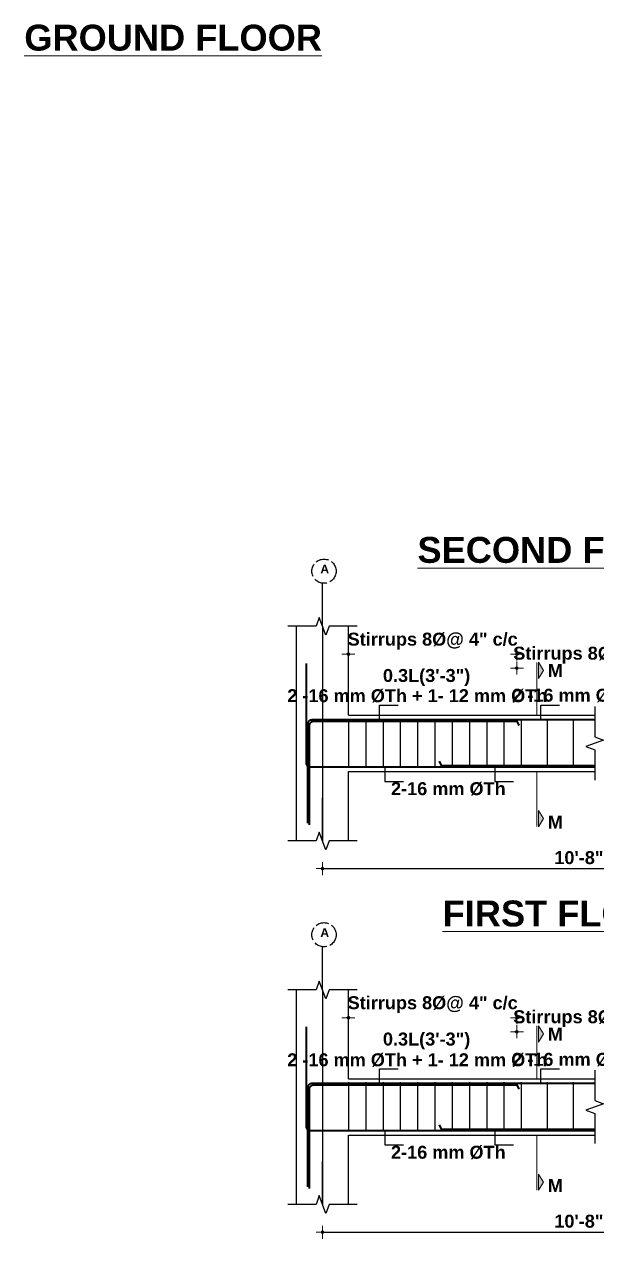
# Model space of a CAD drawing. Header units: inches. Extents: x 85856 to 287200, y -126184 to 75211.
# Drawn here: x 181153 to 181418, y -24128 to -23566 of the extents above; entities that cross this region are included whole.
import ezdxf
from ezdxf.enums import TextEntityAlignment as Align

# ---------------------------------------------------------------- set-up
doc = ezdxf.new("R2010")
doc.units = ezdxf.units.IN
doc.header["$LTSCALE"] = 0.5
doc.header["$MEASUREMENT"] = 0
doc.header["$PDMODE"] = 66
doc.linetypes.add('ACAD_ISO02W100', pattern=[15, 12, -3])
for name, color, linetype, lineweight in [('BAR', 5, 'Continuous', 40), ('dimension', 100, 'Continuous', 13), ('HATCH1', 4, 'ACAD_ISO02W100', 13), ('TEXT', 220, 'Continuous', 9)]:
    doc.layers.add(name, color=color, linetype=linetype, lineweight=lineweight)
doc.layers.add('STIRRUP', color=10, linetype='Continuous')
doc.styles.add('1.8 str', font='times.ttf', dxfattribs={"width": 0.8, "height": 6})
doc.styles.add('STYLE1', font='arialbd.ttf')
doc.dimstyles.new('1.4', dxfattribs={"dimscale": 0, "dimtxt": 6, "dimasz": 0.5, "dimexe": 2, "dimexo": 9, "dimgap": 2, "dimtad": 1, "dimdec": 0, "dimlfac": 0.5, "dimzin": 3, "dimdsep": 46, "dimlunit": 4, "dimtxsty": '1.8 str', "dimblk": 'DIM', "dimcen": 3, "dimdle": 3, "dimse1": 1, "dimse2": 1, "dimclrd": 256, "dimclre": 256, "dimclrt": 7, "dimadec": 1, "dimazin": 2, "dimtfac": 1, "dimtdec": 0, "dimtix": 1, "dimtofl": 0, "dimtmove": 2, "dimatfit": 3, "dimldrblk": 'arrow', "dimfxl": 2, "dimfrac": 2, "dimtolj": 2, "dimtzin": 0, "dimarcsym": 0})

# ---------------------------------------------------------------- blocks, each defined once
blk = doc.blocks.new('DIM')
at = {"layer": 'dimension'}
h = blk.add_hatch(color=256, dxfattribs=at)
h.paths.add_polyline_path([(0, 1.3), (0, 0), (1.3, 0, 0.414214)])
h.paths.add_polyline_path([(1.3, 0), (0, 0), (0, -1.3, 0.414214)])
h.paths.add_polyline_path([(0, 0), (-1.3, 0, 0.414214), (0, -1.3)])
h.paths.add_polyline_path([(0, 1.3, 0.414214), (-1.3, 0), (0, 0)])
for p, q in [((-6, 0), (6, 0)), ((0, 6), (0, -6))]:
    blk.add_line(p, q, dxfattribs=at)
blk.add_circle((0, 0), 1.28, dxfattribs=at)
blk = doc.blocks.new('*D1006')
at = {"layer": 'Defpoints', "color": 0, "ltscale": 10, "transparency": 16777216}
for p in [(181381.14, -24025.4), (181303.14, -24037.37), (181381.14, -24041.94)]:
    blk.add_point(p, dxfattribs=at)
at = {"layer": 'dimension', "lineweight": -2, "ltscale": 10, "transparency": 16777216}
for p, q in [((181302.64, -24025.4), (181302.14, -24025.4)), ((181381.64, -24025.4), (181382.14, -24025.4))]:
    blk.add_line(p, q, dxfattribs=at)
at = {"layer": 'dimension', "lineweight": -2, "ltscale": 10, "transparency": 16777216, "xscale": 0.5, "yscale": 0.5, "zscale": 0.5}
blk.add_blockref('DIM', (181303.14, -24025.4), dxfattribs=at)
at = {"layer": 'dimension', "lineweight": -2, "ltscale": 10, "transparency": 16777216, "xscale": 0.5, "yscale": 0.5, "zscale": 0.5, "rotation": 180}
blk.add_blockref('DIM', (181381.14, -24025.4), dxfattribs=at)
at = {"layer": 'dimension', "color": 7, "ltscale": 10, "transparency": 16777216, "insert": (181342.14, -24019.37), "char_height": 6, "attachment_point": 5, "style": 'STYLE1'}
blk.add_mtext('\\A2;Stirrups 8%%C@ 4" c/c', dxfattribs=at)
blk = doc.blocks.new('arrow')
at = {"layer": 'dimension'}
blk.add_lwpolyline([(1.2, 0, 0, 2.1, 0), (-2.3, 0, 0, 0, 0), (1.2, 0, 0, 0, 0)], format="xyseb", dxfattribs=at)
blk = doc.blocks.new('*D1007')
at = {"layer": 'Defpoints', "color": 0, "ltscale": 10, "transparency": 16777216}
for p in [(181456.49, -24031.89), (181381.14, -24048.43), (181456.49, -24062.94)]:
    blk.add_point(p, dxfattribs=at)
at = {"layer": 'dimension', "lineweight": -2, "ltscale": 10, "transparency": 16777216}
for p, q in [((181380.64, -24031.89), (181380.14, -24031.89)), ((181456.99, -24031.89), (181457.49, -24031.89))]:
    blk.add_line(p, q, dxfattribs=at)
at = {"layer": 'dimension', "lineweight": -2, "ltscale": 10, "transparency": 16777216, "xscale": 0.5, "yscale": 0.5, "zscale": 0.5}
blk.add_blockref('DIM', (181381.14, -24031.89), dxfattribs=at)
at = {"layer": 'dimension', "lineweight": -2, "ltscale": 10, "transparency": 16777216, "xscale": 0.5, "yscale": 0.5, "zscale": 0.5, "rotation": 180}
blk.add_blockref('DIM', (181456.49, -24031.89), dxfattribs=at)
at = {"layer": 'dimension', "color": 7, "ltscale": 10, "transparency": 16777216, "insert": (181418.82, -24025.86), "char_height": 6, "attachment_point": 5, "style": 'STYLE1'}
blk.add_mtext('\\A2;Stirrups 8%%C@ 6" c/c', dxfattribs=at)
blk = doc.blocks.new('*D1012')
at = {"layer": 'Defpoints', "color": 0, "ltscale": 10, "transparency": 16777216}
for p in [(181381.14, -23857.1), (181303.14, -23869.08), (181381.14, -23873.65)]:
    blk.add_point(p, dxfattribs=at)
at = {"layer": 'dimension', "lineweight": -2, "ltscale": 10, "transparency": 16777216}
for p, q in [((181302.64, -23857.1), (181302.14, -23857.1)), ((181381.64, -23857.1), (181382.14, -23857.1))]:
    blk.add_line(p, q, dxfattribs=at)
at = {"layer": 'dimension', "lineweight": -2, "ltscale": 10, "transparency": 16777216, "xscale": 0.5, "yscale": 0.5, "zscale": 0.5}
blk.add_blockref('DIM', (181303.14, -23857.1), dxfattribs=at)
at = {"layer": 'dimension', "lineweight": -2, "ltscale": 10, "transparency": 16777216, "xscale": 0.5, "yscale": 0.5, "zscale": 0.5, "rotation": 180}
blk.add_blockref('DIM', (181381.14, -23857.1), dxfattribs=at)
at = {"layer": 'dimension', "color": 7, "ltscale": 10, "transparency": 16777216, "insert": (181342.14, -23851.08), "char_height": 6, "attachment_point": 5, "style": 'STYLE1'}
blk.add_mtext('\\A2;Stirrups 8%%C@ 4" c/c', dxfattribs=at)
blk = doc.blocks.new('*D1013')
at = {"layer": 'Defpoints', "color": 0, "ltscale": 10, "transparency": 16777216}
for p in [(181456.49, -23863.59), (181381.14, -23880.14), (181456.49, -23894.65)]:
    blk.add_point(p, dxfattribs=at)
at = {"layer": 'dimension', "lineweight": -2, "ltscale": 10, "transparency": 16777216}
for p, q in [((181380.64, -23863.59), (181380.14, -23863.59)), ((181456.99, -23863.59), (181457.49, -23863.59))]:
    blk.add_line(p, q, dxfattribs=at)
at = {"layer": 'dimension', "lineweight": -2, "ltscale": 10, "transparency": 16777216, "xscale": 0.5, "yscale": 0.5, "zscale": 0.5}
blk.add_blockref('DIM', (181381.14, -23863.59), dxfattribs=at)
at = {"layer": 'dimension', "lineweight": -2, "ltscale": 10, "transparency": 16777216, "xscale": 0.5, "yscale": 0.5, "zscale": 0.5, "rotation": 180}
blk.add_blockref('DIM', (181456.49, -23863.59), dxfattribs=at)
at = {"layer": 'dimension', "color": 7, "ltscale": 10, "transparency": 16777216, "insert": (181418.82, -23857.57), "char_height": 6, "attachment_point": 5, "style": 'STYLE1'}
blk.add_mtext('\\A2;Stirrups 8%%C@ 6" c/c', dxfattribs=at)
blk = doc.blocks.new('*D1042')
at = {"layer": 'Defpoints', "color": 0, "ltscale": 10, "transparency": 16777216}
for p in [(181291.14, -24111.89), (181528.49, -24111.89), (181528.49, -24124.7)]:
    blk.add_point(p, dxfattribs=at)
at = {"layer": 'dimension', "lineweight": -2, "ltscale": 10, "transparency": 16777216}
blk.add_line((181291.64, -24124.7), (181527.99, -24124.7), dxfattribs=at)
at = {"layer": 'dimension', "lineweight": -2, "ltscale": 10, "transparency": 16777216, "xscale": 0.5, "yscale": 0.5, "zscale": 0.5, "rotation": 180}
blk.add_blockref('DIM', (181291.14, -24124.7), dxfattribs=at)
at = {"layer": 'dimension', "lineweight": -2, "ltscale": 10, "transparency": 16777216, "xscale": 0.5, "yscale": 0.5, "zscale": 0.5}
blk.add_blockref('DIM', (181528.49, -24124.7), dxfattribs=at)
at = {"layer": 'dimension', "color": 7, "ltscale": 10, "transparency": 16777216, "insert": (181409.82, -24119.64), "char_height": 6, "attachment_point": 5, "style": 'STYLE1'}
blk.add_mtext('\\A2;10\'-8"', dxfattribs=at)
blk = doc.blocks.new('*D1044')
at = {"layer": 'Defpoints', "color": 0, "ltscale": 10, "transparency": 16777216}
for p in [(181291.14, -23943.6), (181528.49, -23943.6), (181528.49, -23956.41)]:
    blk.add_point(p, dxfattribs=at)
at = {"layer": 'dimension', "lineweight": -2, "ltscale": 10, "transparency": 16777216}
blk.add_line((181291.64, -23956.41), (181527.99, -23956.41), dxfattribs=at)
at = {"layer": 'dimension', "lineweight": -2, "ltscale": 10, "transparency": 16777216, "xscale": 0.5, "yscale": 0.5, "zscale": 0.5, "rotation": 180}
blk.add_blockref('DIM', (181291.14, -23956.41), dxfattribs=at)
at = {"layer": 'dimension', "lineweight": -2, "ltscale": 10, "transparency": 16777216, "xscale": 0.5, "yscale": 0.5, "zscale": 0.5}
blk.add_blockref('DIM', (181528.49, -23956.41), dxfattribs=at)
at = {"layer": 'dimension', "color": 7, "ltscale": 10, "transparency": 16777216, "insert": (181409.82, -23951.35), "char_height": 6, "attachment_point": 5, "style": 'STYLE1'}
blk.add_mtext('\\A2;10\'-8"', dxfattribs=at)

msp = doc.modelspace()

# ---------------------------------------------------------------- hatches: boundary and pattern name
at = {"layer": 'TEXT', "ltscale": 10}
for points in [[(181391.13, -23860.86), (181391.13, -23868.36), (181393.44, -23864.61)], [(181391.13, -23937), (181391.13, -23929.5), (181393.44, -23933.25)], [(181391.13, -24029.15), (181391.13, -24036.66), (181393.44, -24032.91)], [(181391.13, -24105.29), (181391.13, -24097.79), (181393.44, -24101.54)]]:
    msp.add_hatch(color=256, dxfattribs=at).paths.add_polyline_path(points)

# ---------------------------------------------------------------- linework, layer by layer
for p, q in [((181291.14, -23844.24), (181291.14, -23824.29)), ((181291.14, -23844.24), (181291.14, -23943.6)), ((181291.14, -23943.6), (181291.14, -23923.65)), ((181291.14, -24012.54), (181291.14, -23992.58)), ((181291.14, -24012.54), (181291.14, -24111.89)), ((181291.14, -24111.89), (181291.14, -24091.94))]:
    msp.add_line(p, q)
at = {"ltscale": 10}
for p, q in [((181279.14, -23911.41), (181279.14, -23844.24)), ((181303.14, -23885.41), (181303.14, -23844.24)), ((181303.14, -23885.41), (181417.14, -23885.41)), ((181279.14, -23943.6), (181279.14, -23911.41)), ((181303.14, -23943.6), (181303.14, -23911.41)), ((181303.14, -23911.41), (181417.14, -23911.41)), ((181279.14, -24079.7), (181279.14, -24012.54)), ((181303.14, -24053.7), (181303.14, -24012.54)), ((181303.14, -24053.7), (181417.14, -24053.7)), ((181279.14, -24111.89), (181279.14, -24079.7)), ((181303.14, -24111.89), (181303.14, -24079.7)), ((181303.14, -24079.7), (181417.14, -24079.7))]:
    msp.add_line(p, q, dxfattribs=at)
at = {"linetype": 'Continuous', "ltscale": 10}
for points in [[(181307.14, -23844.24), (181294.14, -23844.24), (181292.64, -23848.37), (181289.64, -23840.12), (181288.14, -23844.24), (181275.14, -23844.24)], [(181417.14, -23881.41), (181417.14, -23895.41), (181421.26, -23896.91), (181413.02, -23899.91), (181417.14, -23901.41), (181417.14, -23915.41)], [(181417.14, -23881.41), (181417.14, -23895.41), (181421.26, -23896.91), (181413.02, -23899.91), (181417.14, -23901.41), (181417.14, -23915.41)], [(181307.14, -23943.6), (181294.14, -23943.6), (181292.64, -23947.72), (181289.64, -23939.48), (181288.14, -23943.6), (181275.14, -23943.6)], [(181307.14, -24012.54), (181294.14, -24012.54), (181292.64, -24016.66), (181289.64, -24008.42), (181288.14, -24012.54), (181275.14, -24012.54)], [(181417.14, -24049.7), (181417.14, -24063.7), (181421.26, -24065.2), (181413.02, -24068.2), (181417.14, -24069.7), (181417.14, -24083.7)], [(181417.14, -24049.7), (181417.14, -24063.7), (181421.26, -24065.2), (181413.02, -24068.2), (181417.14, -24069.7), (181417.14, -24083.7)], [(181307.14, -24111.89), (181294.14, -24111.89), (181292.64, -24116.01), (181289.64, -24107.77), (181288.14, -24111.89), (181275.14, -24111.89)]]:
    msp.add_lwpolyline(points, dxfattribs=at)
at = {"layer": 'BAR', "ltscale": 10}
for points in [[(181303.14, -23909.41), (181285.66, -23909.41, -0.414214), (181283.64, -23907.39), (181283.64, -23861.41)], [(181284.39, -23935.41), (181284.39, -23889.43, -0.414214), (181286.41, -23887.41), (181303.14, -23887.41)], [(181285.14, -23936.16), (181285.14, -23890.18, -0.414214), (181287.16, -23888.16), (181303.14, -23888.16)], [(181303.14, -24077.7), (181285.66, -24077.7, -0.414214), (181283.64, -24075.69), (181283.64, -24029.7)], [(181284.39, -24103.7), (181284.39, -24057.72, -0.414214), (181286.41, -24055.7), (181303.14, -24055.7)], [(181285.14, -24104.45), (181285.14, -24058.47, -0.414214), (181287.16, -24056.45), (181303.14, -24056.45)]]:
    msp.add_lwpolyline(points, format="xyb", dxfattribs=at)
for points in [[(181291.14, -23887.41), (181417.14, -23887.41)], [(181291.14, -23888.16), (181381.14, -23888.16), (181382.1, -23890.16)], [(181345.19, -23906.66), (181346.14, -23908.66), (181417.14, -23908.66)], [(181417.14, -23909.41), (181291.14, -23909.41)], [(181291.14, -24055.7), (181417.14, -24055.7)], [(181291.14, -24056.45), (181381.14, -24056.45), (181382.1, -24058.45)], [(181345.19, -24074.95), (181346.14, -24076.95), (181417.14, -24076.95)], [(181417.14, -24077.7), (181291.14, -24077.7)]]:
    msp.add_lwpolyline(points, dxfattribs=at)
at = {"layer": 'dimension', "ltscale": 10}
for p, q in [((181390.28, -23885.41), (181390.28, -23860.91)), ((181390.28, -23936.95), (181390.28, -23911.41)), ((181390.28, -24053.7), (181390.28, -24029.2)), ((181390.28, -24105.25), (181390.28, -24079.7))]:
    msp.add_line(p, q, dxfattribs=at)
for points in [[(181391.13, -23868.36), (181391.13, -23860.86), (181393.44, -23864.61), (181391.13, -23868.36)], [(181391.13, -24036.66), (181391.13, -24029.15), (181393.44, -24032.91), (181391.13, -24036.66)]]:
    msp.add_lwpolyline(points, dxfattribs=at)
at = {"layer": 'HATCH1', "lineweight": 25}
for centre in [(181291.82, -23818.72), (181291.82, -23987.01)]:
    msp.add_circle(centre, 5.6, dxfattribs=at)
at = {"layer": 'STIRRUP'}
for p, q in [((181303.14, -23887.01), (181303.14, -23909.81)), ((181311.14, -23887.01), (181311.14, -23909.81)), ((181319.14, -23887.01), (181319.14, -23909.81)), ((181327.14, -23887.01), (181327.14, -23909.81)), ((181335.14, -23887.01), (181335.14, -23909.81)), ((181343.14, -23887.01), (181343.14, -23909.81)), ((181351.14, -23887.01), (181351.14, -23909.81)), ((181359.14, -23887.01), (181359.14, -23909.81)), ((181367.14, -23887.01), (181367.14, -23909.81)), ((181375.14, -23887.01), (181375.14, -23909.81)), ((181383.14, -23887.01), (181383.14, -23909.81)), ((181395.14, -23887.01), (181395.14, -23909.81)), ((181407.14, -23887.01), (181407.14, -23909.81)), ((181303.14, -24055.3), (181303.14, -24078.1)), ((181311.14, -24055.3), (181311.14, -24078.1)), ((181319.14, -24055.3), (181319.14, -24078.1)), ((181327.14, -24055.3), (181327.14, -24078.1)), ((181335.14, -24055.3), (181335.14, -24078.1)), ((181343.14, -24055.3), (181343.14, -24078.1)), ((181351.14, -24055.3), (181351.14, -24078.1)), ((181359.14, -24055.3), (181359.14, -24078.1)), ((181367.14, -24055.3), (181367.14, -24078.1)), ((181375.14, -24055.3), (181375.14, -24078.1)), ((181383.14, -24055.3), (181383.14, -24078.1)), ((181395.14, -24055.3), (181395.14, -24078.1)), ((181407.14, -24055.3), (181407.14, -24078.1))]:
    msp.add_line(p, q, dxfattribs=at)
at = {"layer": 'TEXT', "ltscale": 10}
for points in [[(181391.13, -23929.5), (181391.13, -23937), (181393.44, -23933.25), (181391.13, -23929.5)], [(181391.13, -24097.79), (181391.13, -24105.29), (181393.44, -24101.54), (181391.13, -24097.79)]]:
    msp.add_lwpolyline(points, dxfattribs=at)

# ---------------------------------------------------------------- texts
at = {"layer": 'HATCH1', "lineweight": 25, "style": 'STYLE1'}
for p in [(181290.13, -23819.71), (181290.13, -23988)]:
    msp.add_text('A', height=4, dxfattribs=at).set_placement(p)
at = {"layer": 'TEXT', "style": 'STYLE1'}
for s, p in [('%%UGROUND FLOOR', (181221.96, -23571.74)), ('%%USECOND FLOOR', (181402.61, -23808.86)), ('%%UFIRST FLOOR', (181402.6, -23977.16))]:
    msp.add_text(s, height=12, dxfattribs=at).set_placement(p, align=Align.MIDDLE_CENTER)
at = {"layer": 'TEXT', "ltscale": 10, "style": 'STYLE1'}
for s, p in [('M', (181395.42, -23867.7)), ('2 -16 mm %%CTh + 1- 12 mm %%CTh', (181274.82, -23879.34)), ('2 -16 mm %%CTh + 1- 12 mm %%CTh', (181378.94, -23879.12)), ('2-16 mm %%CTh ', (181322.84, -23922.38)), ('M', (181395.42, -23937.83)), ('M', (181395.42, -24035.99)), ('2 -16 mm %%CTh + 1- 12 mm %%CTh', (181274.82, -24047.89)), ('2 -16 mm %%CTh + 1- 12 mm %%CTh', (181378.94, -24047.67)), ('2-16 mm %%CTh ', (181322.84, -24090.67)), ('M', (181395.42, -24106.12))]:
    msp.add_text(s, height=6, dxfattribs=at).set_placement(p)
at = {"layer": 'TEXT', "style": 'STYLE1'}
for p in [(181319.1, -23869.99), (181319.1, -24038.28)]:
    msp.add_text('0.3L(3\'-3")', height=6, dxfattribs=at).set_placement(p)

# ---------------------------------------------------------------- dimensions: what is measured, and where the dimension line sits
at = {"layer": 'dimension', "ltscale": 10}
for base, p1, p2, text, picture, middle in [((181381.14, -23857.1), (181303.14, -23869.08), (181381.14, -23873.65), 'Stirrups 8%%C@ 4" c/c', '*D1012', (181342.14, -23851.08)), ((181456.49, -23863.59), (181381.14, -23880.14), (181456.49, -23894.65), 'Stirrups 8%%C@ 6" c/c', '*D1013', (181418.82, -23857.57)), ((181528.49, -23956.41), (181291.14, -23943.6), (181528.49, -23943.6), '10\'-8"', '*D1044', (181409.82, -23951.35)), ((181381.14, -24025.4), (181303.14, -24037.37), (181381.14, -24041.94), 'Stirrups 8%%C@ 4" c/c', '*D1006', (181342.14, -24019.37)), ((181456.49, -24031.89), (181381.14, -24048.43), (181456.49, -24062.94), 'Stirrups 8%%C@ 6" c/c', '*D1007', (181418.82, -24025.86)), ((181528.49, -24124.7), (181291.14, -24111.89), (181528.49, -24111.89), '10\'-8"', '*D1042', (181409.82, -24119.64))]:
    dim = msp.add_linear_dim(base=base, p1=p1, p2=p2, text=text, dimstyle='1.4', override={"dimscale": 1, "dimtxsty": 'STYLE1'}, dxfattribs=at)
    dim.commit()
    dim.dimension.update_dxf_attribs({"geometry": picture, "text_midpoint": middle})

# ---------------------------------------------------------------- leaders
for points in [[(181317.5, -23887.01), (181317.5, -23880.8), (181326.22, -23880.8)], [(181392.18, -23887.01), (181392.18, -23880.8), (181400.9, -23880.8)], [(181319.98, -23909.81), (181319.98, -23916.02), (181328.7, -23916.02)], [(181370.91, -23909.81), (181370.91, -23916.02), (181379.63, -23916.02)], [(181317.5, -24055.3), (181317.5, -24049.09), (181326.22, -24049.09)], [(181392.18, -24055.3), (181392.18, -24049.09), (181400.9, -24049.09)], [(181319.98, -24078.1), (181319.98, -24084.31), (181328.7, -24084.31)], [(181370.91, -24078.1), (181370.91, -24084.31), (181379.63, -24084.31)]]:
    msp.add_leader(points, dimstyle='1.4', override={"dimscale": 1, "dimtxsty": 'STYLE1'}, dxfattribs=at)

doc.saveas('drawing.dxf')
